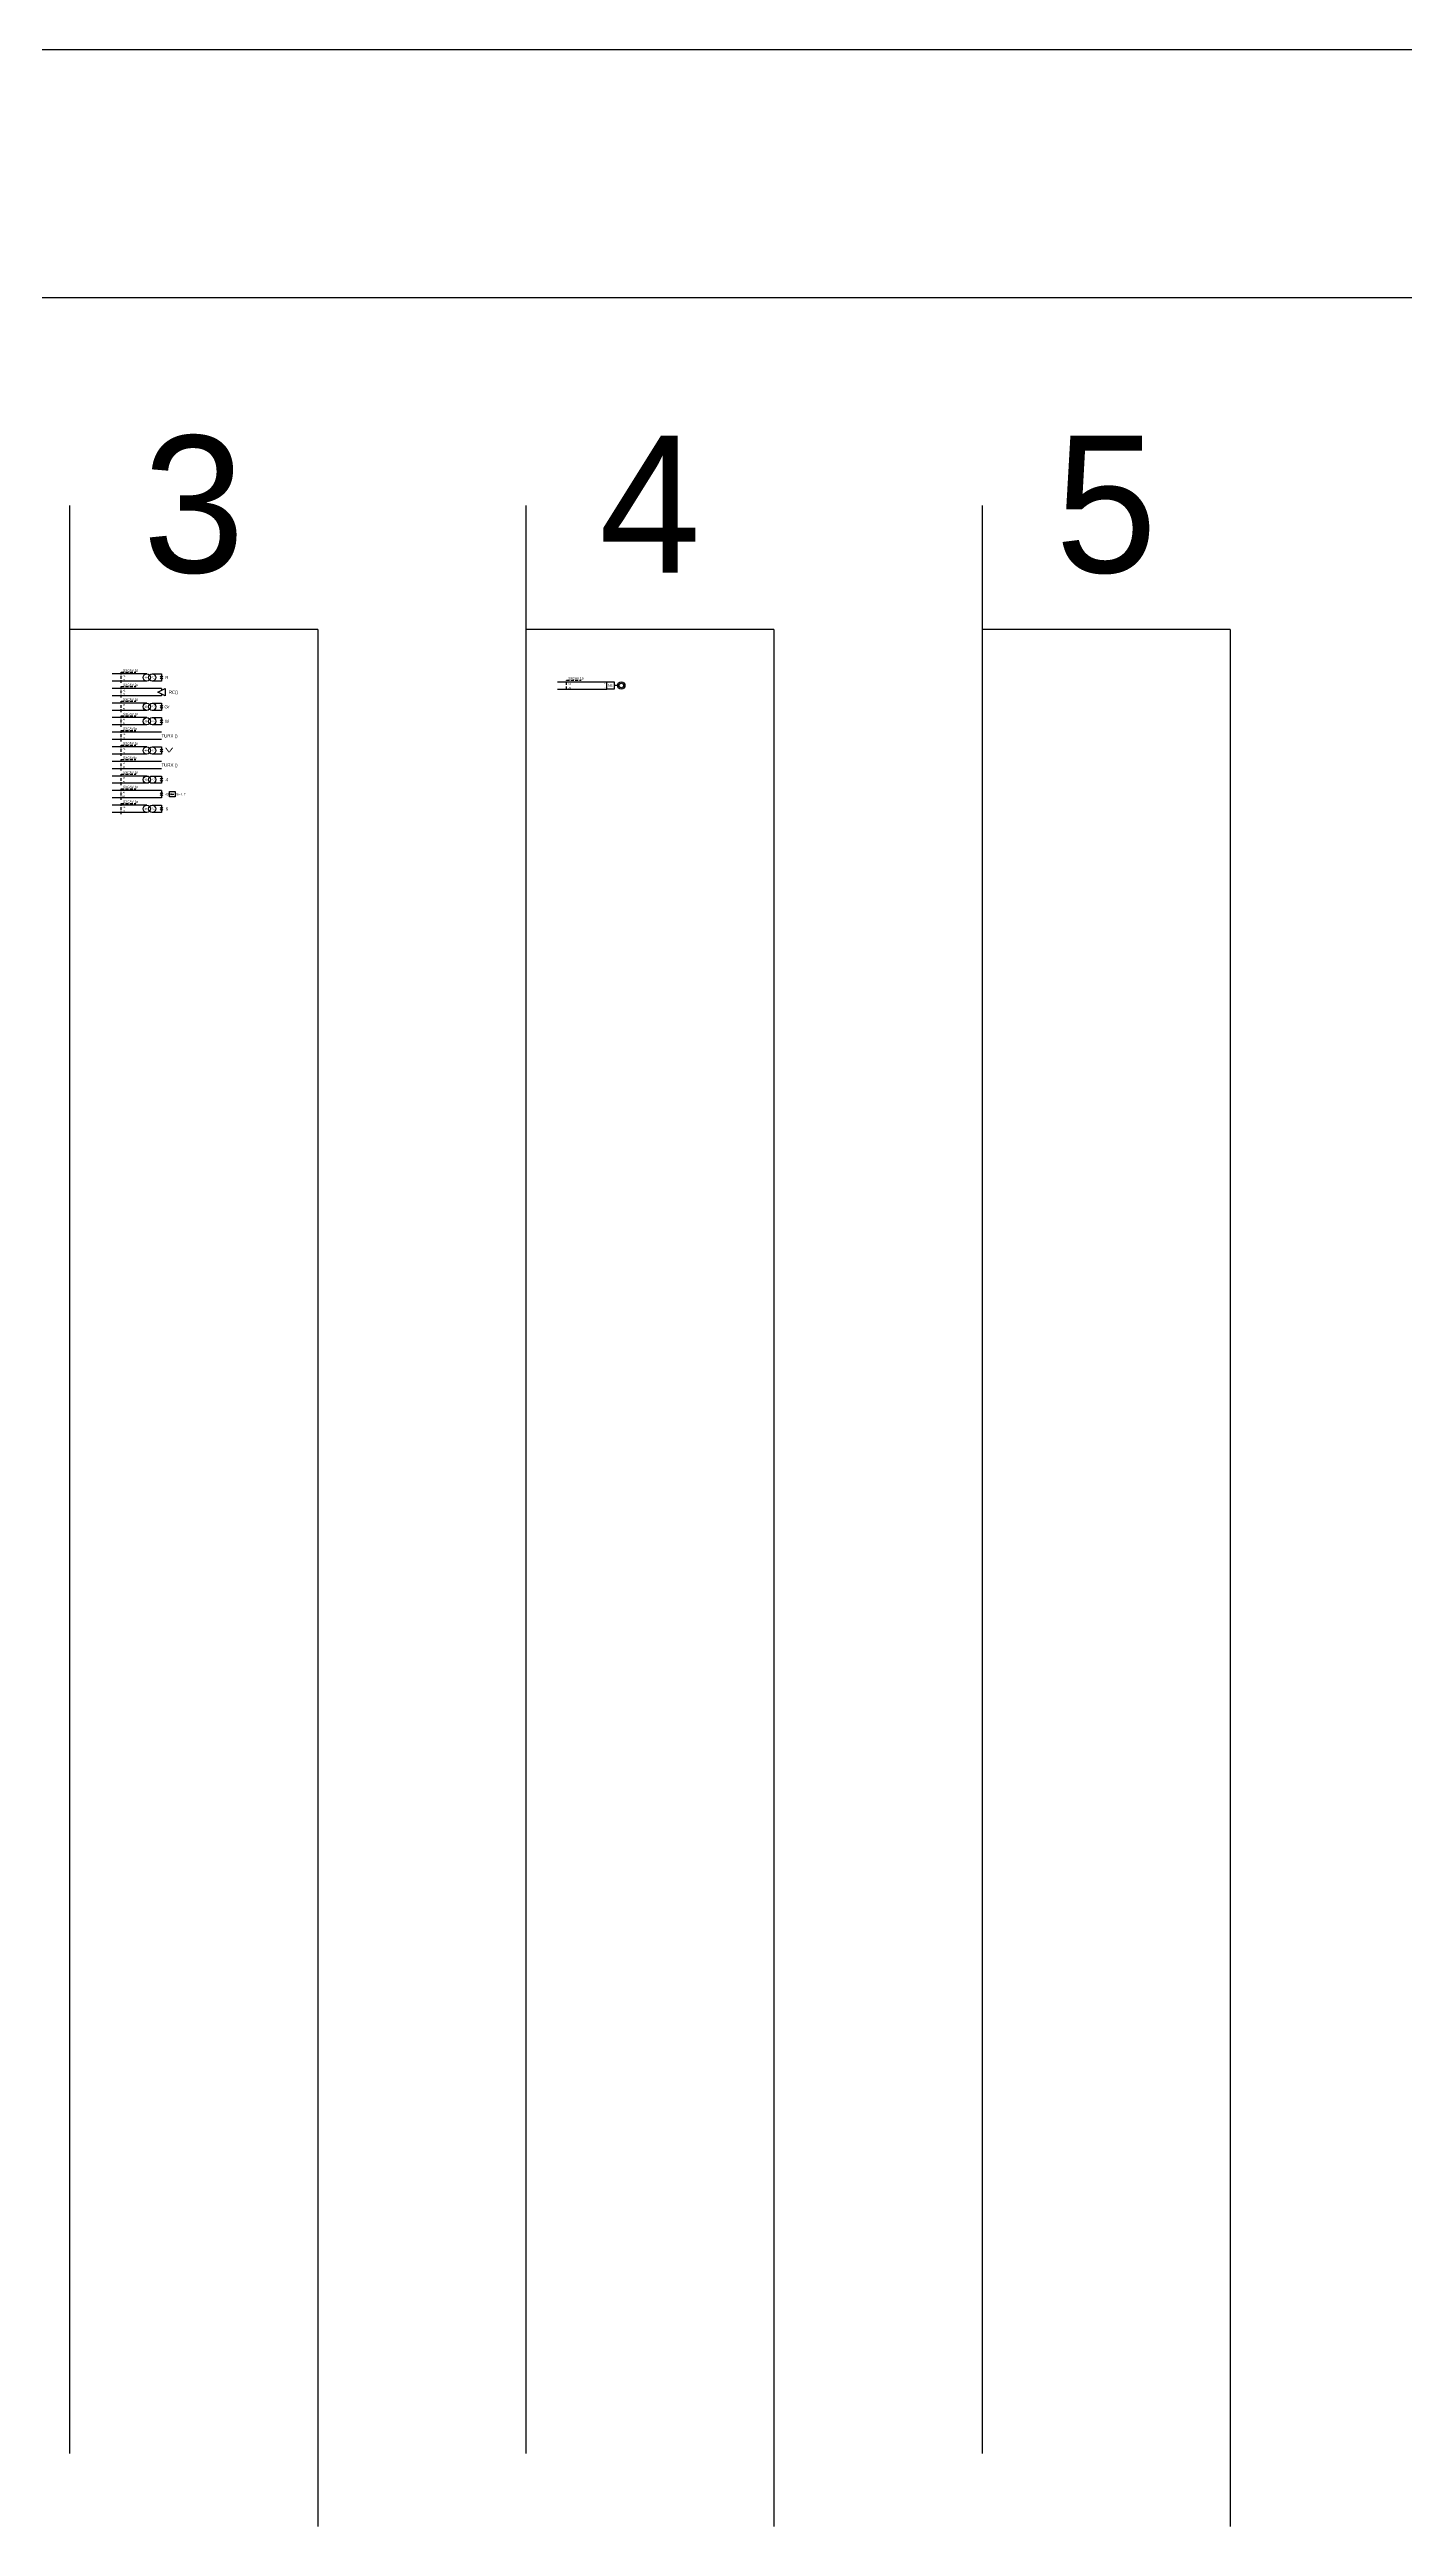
# Model space of a CAD drawing. Header units: millimetres. Extents: x -443 to 5136, y -2580 to 8636.
# Drawn here: x 842 to 2327, y -2580 to 136 of the extents above; entities that cross this region are included whole.
import ezdxf
from ezdxf.enums import TextEntityAlignment as Align

# ---------------------------------------------------------------- set-up
doc = ezdxf.new("R2010")
doc.units = ezdxf.units.MM
doc.linetypes.add('HIDDEN2', pattern=[4.6875, 3.125, -1.5625])
doc.layers.add('18c', color=1, linetype='Continuous')
doc.layers.add('B2', color=7, linetype='Continuous')
doc.layers.add('noprint', color=40, linetype='Continuous', plot=False)
doc.styles.add('ISO', font='isoplus')
doc.styles.add('iso1_8', font='isoplus.shx', dxfattribs={"height": 1.8})
doc.styles.add('ISO2_5', font='isoplus', dxfattribs={"height": 2.5})
doc.styles.add('iso3_5', font='isoplus.shx', dxfattribs={"height": 3.5})
doc.styles.add('isoplus', font='isoplus.shx')
doc.styles.add('MONO_8', font='monotxt', dxfattribs={"width": 0.8})
doc.styles.get("Standard").update_dxf_attribs({"font": 'isoplus.shx'})
doc.styles.add('TXT', font='txt')

# ---------------------------------------------------------------- blocks, each defined once
blk = doc.blocks.new('T_TRAF1')
at = {"color": 7, "linetype": 'Continuous'}
for centre in [(0, -4), (6, -4)]:
    blk.add_circle(centre, 4, dxfattribs=at)
at = {"color": 7, "style": 'MONO_8', "width": 0.8}
blk.add_attdef('PO', text='', height=2, dxfattribs=at).set_placement((1, 1.5), align=Align.RIGHT)
blk.add_attdef('SO', (5, 1.5), '', height=2, dxfattribs=at)
at = {"color": 9, "style": 'MONO_8', "width": 0.8, "flags": 1}
for tag, p in [('STATION', (0, -4)), ('GEBRUIK', (0, -6)), ('LIJN', (0, -2))]:
    blk.add_attdef(tag, text='', height=1.5, dxfattribs=at).set_placement(p, align=Align.MIDDLE)
at = {"color": 7}
for tag, style, p in [('SL', 'ISO', (-1, -4)), ('W', 'TXT', (3, -10.5)), ('SR', 'ISO', (7, -4))]:
    blk.add_attdef(tag, text='', height=2, dxfattribs=dict(at, style=style)).set_placement(p, align=Align.MIDDLE)
at = {"color": 2, "style": 'MONO_8', "width": 0.8}
blk.add_attdef('TRNAAM', (11, -5.8), '', height=3.5, dxfattribs=at)
blk = doc.blocks.new('knooppunt')
at = {"linetype": 'Continuous', "const_width": 0.7}
blk.add_lwpolyline([(-0.35, 0, 1), (0.35, 0, 1)], format="xyb", close=True, dxfattribs=at)
blk = doc.blocks.new('Seinlamp')
at = {"color": 7}
for p, q in [((38, 0), (0, 0)), ((44, 0), (54, 0)), ((54, 0), (54, -8)), ((38, -8), (0, -8)), ((54, -8), (44, -8))]:
    blk.add_line(p, q, dxfattribs=at)
at = {"color": 2, "linetype": 'Continuous'}
for p, q in [((52.5, -2.5), (55.5, -5.5)), ((52.5, -5.5), (55.5, -2.5))]:
    blk.add_line(p, q, dxfattribs=at)
at = {"color": 1, "linetype": 'HIDDEN2'}
blk.add_lwpolyline([(10, -10), (10, 2), (26, 2)], dxfattribs=at)
at = {"linetype": 'Continuous'}
for p in [(10, 0), (10, -8)]:
    blk.add_blockref('knooppunt', p, dxfattribs=at)
at = {"color": 2}
ref = blk.add_blockref('T_TRAF1', (38, 0), dxfattribs=at)
ref.add_attrib('SL', '48', dxfattribs={"color": 7, "height": 2, "style": 'ISO'}).set_placement((37, -4), align=Align.MIDDLE)
ref.add_attrib('SR', '7,2', dxfattribs={"color": 7, "height": 2, "style": 'ISO'}).set_placement((45, -4), align=Align.MIDDLE)
at = {"color": 7, "linetype": 'HIDDEN2', "style": 'isoplus'}
blk.add_text('SXCAV 1p', height=2.5, dxfattribs=at).set_placement((12, 2), align=Align.BOTTOM_LEFT)
at = {"color": 1, "linetype": 'HIDDEN2', "style": 'isoplus'}
for s, p in [('A1', (11.6, -3)), ('B1', (11.6, -7.3))]:
    blk.add_text(s, height=1.8, dxfattribs=at).set_placement(p)
at = {"color": 2, "linetype": 'Continuous', "style": 'isoplus'}
blk.add_attdef('NL', text='', height=3.5, dxfattribs=at).set_placement((57.7, -4), align=Align.MIDDLE_LEFT)
blk = doc.blocks.new('Railcontact')
at = {"color": 7}
for p, q in [((54, 0), (0, 0)), ((54, -8), (0, -8))]:
    blk.add_line(p, q, dxfattribs=at)
at = {"color": 7, "linetype": 'Continuous'}
for p, q in [((54, 0), (54, -2)), ((54, -6), (54, -8))]:
    blk.add_line(p, q, dxfattribs=at)
at = {"color": 1, "linetype": 'HIDDEN2'}
blk.add_lwpolyline([(10, -10), (10, 2), (26, 2)], dxfattribs=at)
at = {"color": 7, "linetype": 'Continuous'}
blk.add_lwpolyline([(50, -4), (58, 0), (58, -8), (50, -4)], dxfattribs=at)
at = {"linetype": 'Continuous'}
for p in [(10, 0), (10, -8)]:
    blk.add_blockref('knooppunt', p, dxfattribs=at)
at = {"color": 7, "linetype": 'HIDDEN2', "style": 'isoplus'}
blk.add_text('SXCAV 2p', height=2.5, dxfattribs=at).set_placement((12, 2), align=Align.BOTTOM_LEFT)
at = {"color": 1, "linetype": 'HIDDEN2', "style": 'isoplus'}
for s, p in [('A1', (11.6, -3)), ('B1', (11.6, -7.3))]:
    blk.add_text(s, height=1.8, dxfattribs=at).set_placement(p)
at = {"color": 2, "linetype": 'Continuous', "style": 'iso3_5'}
blk.add_attdef('RC', (62, -5.8), '', height=3.5, dxfattribs=at)
blk = doc.blocks.new('RxTx')
at = {"color": 7}
for p, q in [((54, 0), (0, 0)), ((54, -8), (0, -8))]:
    blk.add_line(p, q, dxfattribs=at)
at = {"color": 1, "linetype": 'HIDDEN2'}
blk.add_lwpolyline([(10, -10), (10, 2), (26, 2)], dxfattribs=at)
at = {"linetype": 'Continuous'}
for p in [(10, 0), (10, -8)]:
    blk.add_blockref('knooppunt', p, dxfattribs=at)
at = {"color": 7, "linetype": 'HIDDEN2', "style": 'isoplus'}
blk.add_text('SXCAV1p', height=2.5, dxfattribs=at).set_placement((12, 2), align=Align.BOTTOM_LEFT)
at = {"color": 1, "linetype": 'HIDDEN2', "style": 'isoplus'}
for s, p in [('A1', (11.6, -3)), ('B1', (11.6, -7.3))]:
    blk.add_text(s, height=1.8, dxfattribs=at).set_placement(p)
at = {"color": 2, "linetype": 'Continuous', "style": 'isoplus'}
blk.add_attdef('RX', text='', height=3.5, dxfattribs=at).set_placement((54, -4), align=Align.MIDDLE_LEFT)
blk = doc.blocks.new('chevron')
at = {"color": 7}
for p, q in [((38, 0), (0, 0)), ((44, 0), (54, 0)), ((54, 0), (54, -8)), ((38, -8), (0, -8)), ((54, -8), (44, -8))]:
    blk.add_line(p, q, dxfattribs=at)
at = {"color": 2, "linetype": 'Continuous'}
for p, q in [((52.5, -2.5), (55.5, -5.5)), ((52.5, -5.5), (55.5, -2.5))]:
    blk.add_line(p, q, dxfattribs=at)
at = {"layer": '18c', "linetype": 'HIDDEN2'}
blk.add_lwpolyline([(10, -10), (10, 2), (26, 2)], dxfattribs=at)
at = {"linetype": 'Continuous'}
for p in [(10, 0), (10, -8)]:
    blk.add_blockref('knooppunt', p, dxfattribs=at)
at = {"color": 2}
ref = blk.add_blockref('T_TRAF1', (38, 0), dxfattribs=at)
ref.add_attrib('SL', '48', dxfattribs={"color": 7, "height": 2, "style": 'ISO'}).set_placement((37, -4), align=Align.MIDDLE)
ref.add_attrib('SR', '12', dxfattribs={"color": 7, "height": 2, "style": 'ISO'}).set_placement((45, -4), align=Align.MIDDLE)
at = {"color": 7, "linetype": 'HIDDEN2', "style": 'isoplus'}
blk.add_text('SXCAV 1p', height=2.5, dxfattribs=at).set_placement((12, 2), align=Align.BOTTOM_LEFT)
at = {"color": 1, "linetype": 'HIDDEN2', "style": 'isoplus'}
for s, p in [('A1', (11.6, -3)), ('B1', (11.6, -7.3))]:
    blk.add_text(s, height=1.8, dxfattribs=at).set_placement(p)
at = {"color": 2, "linetype": 'Continuous', "style": 'isoplus', "width": 2}
blk.add_text('V', height=5, dxfattribs=at).set_placement((58, -6))
blk = doc.blocks.new('Assenteller')
for p, q in [((0, 0), (54, 0)), ((0, -8), (54, -8))]:
    blk.add_line(p, q)
at = {"color": 7, "linetype": 'Continuous'}
blk.add_line((66, -4), (62, -4), dxfattribs=at)
at = {"color": 1, "linetype": 'HIDDEN2'}
blk.add_lwpolyline([(10, -8), (10, 2), (26, 2)], dxfattribs=at)
at = {"color": 7}
blk.add_lwpolyline([(54, 0), (62, 0), (62, -8), (54, -8)], close=True, dxfattribs=at)
at = {"color": 7, "linetype": 'Continuous'}
for radius in [4, 2.5]:
    blk.add_circle((70, -4), radius, dxfattribs=at)
at = {"linetype": 'Continuous'}
for p in [(10, 0), (10, -8)]:
    blk.add_blockref('knooppunt', p, dxfattribs=at)
at = {"style": 'ISO2_5'}
blk.add_text('SXCAV 1p', height=2.5, dxfattribs=at).set_placement((12, 2), align=Align.BOTTOM_LEFT)
at = {"color": 1, "linetype": 'HIDDEN2', "style": 'iso1_8'}
for s, p in [('A1', (11.6, -3)), ('B1', (11.6, -7.3))]:
    blk.add_text(s, height=1.8, dxfattribs=at).set_placement(p)
for s, p in [('+', (52.5, -3)), ('-', (52.5, -7.3))]:
    blk.add_text(s, height=1.8, dxfattribs=at).set_placement(p, align=Align.RIGHT)
at = {"color": 2, "style": 'ISO2_5'}
blk.add_text('NS', height=2.5, dxfattribs=at).set_placement((58, -4), align=Align.MIDDLE_CENTER)
at = {"color": 2, "linetype": 'Continuous', "style": 'isoplus'}
blk.add_attdef('NAAM', text='', height=2.5, dxfattribs=at).set_placement((76, -4), align=Align.MIDDLE_LEFT)
blk = doc.blocks.new('T_L71V1')
at = {"color": 2, "linetype": 'Continuous'}
for p, q in [((-1.5, 1.5), (1.5, -1.5)), ((-1.5, -1.5), (1.5, 1.5))]:
    blk.add_line(p, q, dxfattribs=at)
at = {"color": 9, "style": 'MONO_8', "width": 0.8, "flags": 1}
for tag, p in [('STATION', (0, 0)), ('LIJN', (0, 2)), ('GEBRUIK', (0, -2))]:
    blk.add_attdef(tag, text='', height=1.5, dxfattribs=at).set_placement(p, align=Align.MIDDLE)
at = {"color": 7, "style": 'MONO_8', "width": 0.8}
for tag, p, height in [('FT', (3.5, 2.5), 2), ('LNAME', (3.5, -1.25), 2.5)]:
    blk.add_attdef(tag, p, '', height=height, dxfattribs=at)
at = {"color": 7, "style": 'ISO'}
blk.add_attdef('W', (3.5, -4.5), '', height=2, dxfattribs=at)
blk = doc.blocks.new('paginalayout')
at = {"layer": 'noprint', "linetype": 'Continuous'}
for p, q in [((820, 136), (1030, 136)), ((1030, 136), (1240, 136)), ((1240, 136), (1450, 136)), ((1450, 136), (1660, 136)), ((1660, 136), (1870, 136)), ((1870, 136), (2080, 136)), ((2080, 136), (2290, 136)), ((2290, 136), (2500, 136)), ((1136, -500), (1136, -690)), ((1636, -500), (1636, -690)), ((2136, -500), (2136, -690)), ((1136, -690), (1136, -900)), ((1636, -690), (1636, -900)), ((2136, -690), (2136, -900)), ((1136, -900), (1136, -1110)), ((1636, -900), (1636, -1110)), ((2136, -900), (2136, -1110)), ((1136, -1110), (1136, -1320)), ((1636, -1110), (1636, -1320)), ((2136, -1110), (2136, -1320)), ((1136, -1320), (1136, -1530)), ((1636, -1320), (1636, -1530)), ((2136, -1320), (2136, -1530)), ((1136, -1530), (1136, -1740)), ((1636, -1530), (1636, -1740)), ((2136, -1530), (2136, -1740)), ((1136, -1740), (1136, -1950)), ((1636, -1740), (1636, -1950)), ((2136, -1740), (2136, -1950)), ((1136, -1950), (1136, -2160)), ((1636, -1950), (1636, -2160)), ((2136, -1950), (2136, -2160)), ((1136, -2160), (1136, -2370)), ((1636, -2160), (1636, -2370)), ((2136, -2160), (2136, -2370)), ((1136, -2370), (1136, -2580)), ((1636, -2370), (1636, -2580)), ((2136, -2370), (2136, -2580))]:
    blk.add_line(p, q, dxfattribs=at)
at = {"layer": 'noprint'}
for p, q in [((-136, -136), (5000, -136)), ((864, -364), (864, -2500)), ((1364, -364), (1364, -2500)), ((1864, -364), (1864, -2500)), ((1136, -500), (864, -500)), ((1636, -500), (1364, -500)), ((2136, -500), (1864, -500))]:
    blk.add_line(p, q, dxfattribs=at)
for s, p in [('3', (1000, -362.5)), ('4', (1500, -362.5)), ('5', (2000, -362.5))]:
    blk.add_text(s, height=150, dxfattribs=at).set_placement(p, align=Align.MIDDLE_CENTER)

msp = doc.modelspace()

# ---------------------------------------------------------------- linework, layer by layer
at = {"color": 7}
for p, q in [((964.6, -676.6), (910.6, -676.6)), ((964.6, -676.6), (964.6, -684.6)), ((964.6, -684.6), (910.6, -684.6))]:
    msp.add_line(p, q, dxfattribs=at)
msp.add_line((974.8, -680.6), (978.2, -680.6))
msp.add_lwpolyline([(973.5, -677.6), (979.5, -677.6), (979.5, -683.6), (973.5, -683.6)], close=True)
at = {"layer": '18c', "linetype": 'HIDDEN2'}
msp.add_lwpolyline([(920.6, -686.6), (920.6, -674.6), (936.6, -674.6)], dxfattribs=at)

# ---------------------------------------------------------------- block references
ref = msp.add_blockref('Seinlamp', (910.6, -548.6))
ref.add_attrib('NL', 'R', dxfattribs={"color": 2, "linetype": 'Continuous', "height": 3.5, "style": 'isoplus'}).set_placement((970.6, -552.6), align=Align.MIDDLE)
ref = msp.add_blockref('Railcontact', (910.6, -564.6))
ref.add_attrib('RC', 'RC()', (972.6, -570.4), dxfattribs={"layer": 'B2', "color": 2, "linetype": 'Continuous', "height": 3.5, "style": 'iso3_5'})
at = {"linetype": 'Continuous'}
for name, p in [('Assenteller', (1398.7, -557.4)), ('knooppunt', (920.6, -676.6)), ('knooppunt', (920.6, -684.6))]:
    msp.add_blockref(name, p, dxfattribs=at)
ref = msp.add_blockref('Seinlamp', (910.6, -580.6))
ref.add_attrib('NL', 'Gr', dxfattribs={"color": 2, "linetype": 'Continuous', "height": 3.5, "style": 'isoplus'}).set_placement((970.6, -584.6), align=Align.MIDDLE)
ref = msp.add_blockref('Seinlamp', (910.6, -596.6))
ref.add_attrib('NL', 'W', dxfattribs={"color": 2, "linetype": 'Continuous', "height": 3.5, "style": 'isoplus'}).set_placement((970.6, -600.6), align=Align.MIDDLE)
for p in [(910.6, -612.6), (910.6, -644.6)]:
    msp.add_blockref('RxTx', p).add_auto_attribs({'RX': 'TURX ()'})
msp.add_blockref('chevron', (910.6, -628.6))
ref = msp.add_blockref('Seinlamp', (910.6, -660.6))
ref.add_attrib('NL', '4', dxfattribs={"color": 2, "linetype": 'Continuous', "height": 3.5, "style": 'isoplus'}).set_placement((970.6, -664.6), align=Align.MIDDLE)
ref = msp.add_blockref('Seinlamp', (910.6, -692.6))
ref.add_attrib('NL', '6', dxfattribs={"color": 2, "linetype": 'Continuous', "height": 3.5, "style": 'isoplus'}).set_placement((970.6, -696.6), align=Align.MIDDLE)
at = {"color": 7}
msp.add_blockref('T_L71V1', (964.6, -680.6), dxfattribs=at).add_auto_attribs({'LNAME': 'HERH. K6-K.7'})
at = {"layer": 'noprint', "linetype": 'Continuous'}
msp.add_blockref('paginalayout', (0, 0), dxfattribs=at)

# ---------------------------------------------------------------- texts
at = {"color": 1, "linetype": 'HIDDEN2', "style": 'isoplus'}
for s, p in [('A1', (922.1, -679.6)), ('B1', (922.1, -683.9))]:
    msp.add_text(s, height=1.8, dxfattribs=at).set_placement(p)
at = {"color": 7, "linetype": 'HIDDEN2', "style": 'isoplus'}
msp.add_text('SXCAV 1p', height=2.5, dxfattribs=at).set_placement((922.6, -674.6), align=Align.BOTTOM_LEFT)

doc.saveas('drawing.dxf')
